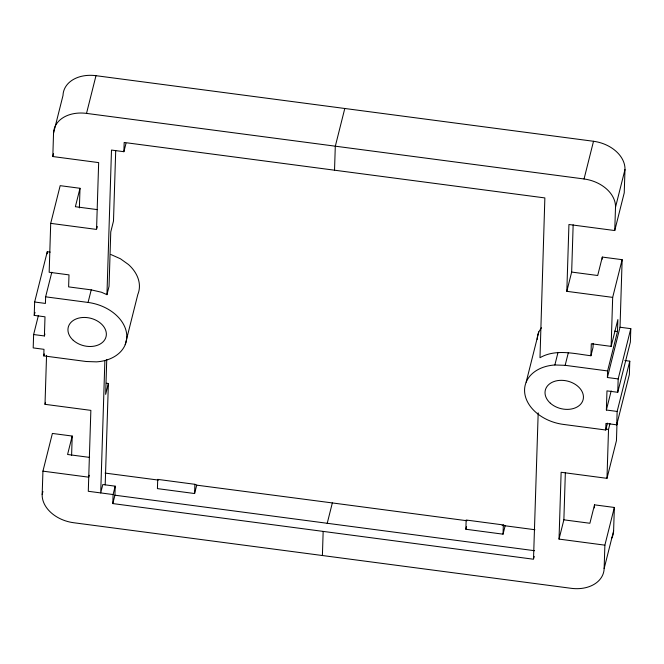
<?xml version="1.0" encoding="UTF-8"?>
<svg xmlns="http://www.w3.org/2000/svg" width="664" height="664" viewBox="0 0 664 664"><rect width="100%" height="100%" fill="white"/><g stroke="black" fill="none" stroke-linecap="round" stroke-linejoin="round"><path stroke-width="1" d="M33.623 334.54L33.2 347.903L43.982 349.33L43.774 355.896L86.212 361.507L96.512 361.863A40.23 29.233 14.1 0 0 126.583 333.32A40.23 29.233 14.1 0 0 88.071 302.444L45.633 296.825L45.426 303.431L34.644 302.004L34.221 315.383L45.003 316.811L44.405 335.959L33.623 334.54L38.421 315.433M47.21 253.797L47.269 251.731L50.215 252.121M104.87 360.71L100.704 492.92L102.812 484.537L115.204 486.172L113.096 494.547L88.287 491.285L90.86 410.369L45.011 404.326L46.555 355.331M79.389 207.898L80.004 188.285L60.175 185.663L50.705 223.361L49.169 272.257L68.998 274.879L68.616 286.881L91.234 289.869L101.459 292.235L106.945 294.675L109.045 286.3L110.763 231.919L113.494 221.029L115.71 150.637M50.705 223.361L96.554 229.429L98.662 162.605L52.813 156.538L53.543 133.124L63.014 95.425A32.685 23.746 14.1 0 1 95.99 75.688L593.516 141.274A32.685 23.746 14.1 0 1 624.982 169.536L624.235 192.85L614.748 230.549L568.932 224.507L566.824 291.33L612.673 297.381L622.143 259.674L602.314 257.076L597.691 275.502L571.663 272.066L566.824 291.33M614.349 507.462L604.879 545.161L559.03 539.093L563.869 519.829L589.889 523.265L594.521 504.839L614.349 507.462L613.611 530.876L604.14 568.575A32.685 23.746 14.1 0 1 571.164 588.312L73.638 522.726A32.685 23.746 14.1 0 1 42.172 494.464L42.936 471.149L52.39 433.443L72.202 436.049L71.596 455.396M106.945 294.675L111.494 150.064L123.886 151.699L125.994 143.324M106.746 359.448L105.651 394.366L108.381 383.477L106.364 383.211M105.194 484.861L108.381 383.477M538.189 412.859L533.507 559.229L112.814 503.578L113.096 494.547M123.886 151.699L124.176 142.47L544.862 197.922L539.99 357.697C555.668 348.691 574.177 353.738 590.927 355.746L593.035 347.372L593.159 343.371M112.814 503.578L114.922 495.203L115.204 486.172M194.602 493.535L194.892 484.305L157.717 479.383L157.426 488.613L194.602 493.535L196.71 485.152L194.892 484.305M334.523 170.299L335.295 146.304L344.765 108.597M322.405 555.403L323.161 531.408M465.862 529.25L466.153 520.02L503.329 524.942L505.138 525.788L503.038 534.171L465.862 529.25L466.56 526.461M503.038 534.171L503.329 524.942M559.03 539.093L561.13 472.278L606.979 478.337L616.449 440.639L617.005 423.109M563.869 519.829L565.354 472.536M571.663 272.066L573.156 224.772M590.927 355.746L591.309 343.753L611.137 346.376L617.869 319.567L617.487 331.56L607.601 370.944L607.394 377.509L618.176 378.928L630.8 328.663L620.018 327.236L607.394 377.509M594.421 507.894L594.521 504.839M602.256 259.143L602.314 257.076M558.017 352.41L554.863 364.976A40.23 29.233 14.1 0 0 524.792 393.511A40.23 29.233 14.1 0 0 563.296 424.396L605.742 430.006L605.95 423.408L616.731 424.836L629.356 374.562L629.779 361.183L624.874 360.535M629.779 361.183L617.146 411.448L606.373 410.02L606.971 390.872L617.752 392.299L630.377 342.035L630.8 328.663M614.748 230.549L615.511 207.234L624.982 169.536M604.14 568.575L604.879 545.161M606.979 478.337L608.523 429.442L610.009 423.499M611.137 346.376L612.673 297.381M616.731 424.836L617.146 411.448M617.752 392.299L618.176 378.928M620.018 327.236L622.143 259.674M52.813 156.538L53.56 153.567M34.644 302.004L47.269 251.731M34.221 315.383L34.984 312.37M53.543 133.124A32.685 23.746 14.1 0 1 86.519 113.395L95.99 75.688M45.633 296.825L51.809 272.257M80.004 188.285L75.372 206.712L97.392 209.625M44.405 335.959L44.903 333.95M43.774 355.896L44.272 353.929M45.011 404.326L45.509 402.342M96.795 228.466L97.284 226.54M88.071 302.444L91.234 289.869M42.172 494.464L42.919 491.493M72.202 436.049L67.579 454.483L89.59 457.396M89.242 475.266L88.76 477.192L42.936 471.149M125.205 344.682L137.83 294.418A40.23 29.233 14.1 0 0 128.467 264.529L120.4 258.752L110.93 254.536M327.186 523.456L332.34 502.93L466.941 520.742M526.17 382.149L538.794 331.884L541.409 327.759M615.511 207.234A32.685 23.746 14.1 0 0 584.046 178.973L593.516 141.274M554.863 364.976L565.155 365.324L568.318 352.758M533.74 558.299L534.213 556.44M606.373 410.02L611.17 390.922M605.742 430.006L607.469 423.126M196.71 485.152L332.34 502.93M86.519 113.395L584.046 178.973M614.515 331.17L617.487 331.56M565.155 365.324L607.601 370.944M605.543 429.044L608.523 429.442M105.086 473.083L158.505 480.097M502.125 525.39L534.935 529.731M114.922 495.203L534.586 550.713M613.611 530.876A32.685 23.746 14.1 0 1 611.801 538.081M537.201 339.346A40.23 29.233 14.1 0 1 538.794 331.884M550.331 403.181A19.488 14.16 14.1 0 0 582.668 401.014A19.488 14.16 14.1 0 0 559.694 380.381A19.488 14.16 14.1 0 0 550.331 403.181M73.248 340.292A19.488 14.16 14.1 0 0 105.584 338.134A19.488 14.16 14.1 0 0 82.61 317.5A19.488 14.16 14.1 0 0 73.248 340.292"/></g></svg>
